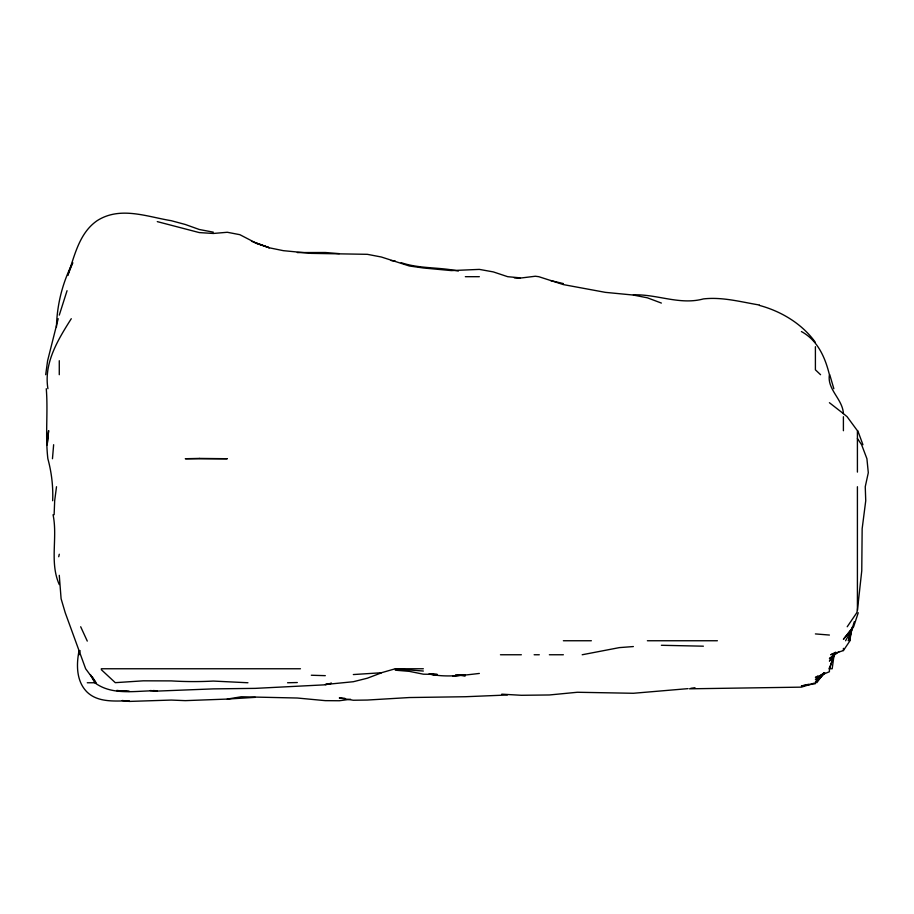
<?xml version="1.0" encoding="UTF-8"?>
<svg xmlns="http://www.w3.org/2000/svg" width="914" height="914" viewBox="0 0 914 914"><rect width="100%" height="100%" fill="white"/><g stroke="black" fill="none" stroke-linecap="round" stroke-linejoin="round"><path stroke-width="1.37" d="M54.12 514.731L54.68 500.735L56.508 486.728M56.451 327.098C56.976 304.728 62.495 282.597 72.754 262.684L67.727 275.422C74.594 255.966 79.05 233.15 97.124 220.685C120.18 205.958 146.766 216.687 171.192 220.685L185.291 224.478L199.298 229.494L213.305 232.156M52.464 458.725L53.64 444.718M850.911 632.351L849.997 640.748L843.405 650.551L830.677 654.755L835.773 652.173M847.221 626.753L856.772 612.746L857.412 610.244L861.765 570.747L862.153 528.738L865.741 500.735L865.25 486.728L868.3 472.721L866.918 458.725L861.605 444.718L857.412 438.503M45.7 374.706L47.608 360.71L58.188 318.7M850.671 632.351L849.392 640.748L852.476 626.753M854.316 621.657L848.341 640.748L851.722 629.3M79.015 650.939C76.216 665.015 76.33 681.581 87.276 692.275C98.404 702.775 115.175 700.958 129.285 700.821M58.736 556.74L59.273 554.238M858.246 612.746L853.63 626.753L843.405 639.332L853.265 626.753L845.61 640.748M59.273 315.113L67.053 290.698M829.409 668.762L834.116 654.755L832.186 668.762L829.409 668.762L834.345 654.755M71.269 318.7C58.108 339.551 43.621 362.927 47.916 388.713M833.808 654.755L829.409 661.13L834.402 654.755L829.409 658.571L839.258 651.522M816.785 682.758L823.8 673.07M823.845 673.469L815.402 682.758L820.715 676.303M815.402 682.758L824.782 672.761M815.402 681.958L824.302 673.469M823.914 672.955L815.402 679.673L824.017 672.955M817.733 676.029L815.402 677.491L829.409 671.733L829.409 667.54M381.332 672.887L367.325 678.211L353.33 681.718L325.315 684.506L331.394 683.261M814.134 683.158L801.407 687.145L689.385 688.813M423.342 668.762L395.328 668.762L381.332 672.761L353.33 674.555M331.394 683.341L325.315 684.803L255.303 688.368L213.305 688.882L157.288 691.087L150.284 690.538M809.039 684.209L801.407 685.957L815.402 683.683M122.282 700.49L129.285 701.426L171.295 700.067L185.291 700.638L227.3 699.073L241.307 696.765L297.313 698.022L325.315 700.65L339.323 700.752L350.519 699.256M690.778 688.311L694.983 687.728M582.195 654.755L619.372 647.615L633.368 646.552M479.347 673.435C462.644 675.412 445.586 677.628 428.94 673.984M687.979 688.642L633.368 693.28L577.362 692.264L549.36 694.971L521.357 695.291L501.752 694.16M101.283 669.654L115.278 682.667L143.292 680.827L171.295 680.896A365.257 365.257 0 0 0 213.305 681.067L247.945 682.758M227.3 699.073L255.303 697.336M287.556 682.758L297.313 682.541M297.313 252.572L325.315 252.504L339.323 253.646M703.38 646.187L661.382 645.284M507.35 694.994L465.34 696.731L409.335 697.542L367.325 700.044L353.33 700.25L339.323 697.953L344.921 698.33M465.34 276.691L479.347 276.691M563.367 640.748L591.369 640.748M647.375 640.748L717.387 640.748M500.449 654.755L521.357 654.755M534.13 654.755L539.294 654.755M549.36 654.755L563.367 654.755M101.283 668.762L300.455 668.762M87.276 682.758L95.444 682.758M311.32 675.24L325.315 675.663M395.328 668.865L423.342 671.036M153.095 690.55L157.288 690.778C136.529 690.447 112.696 696.102 94.805 682.758L90.417 674.589M633.368 294.856C657.006 294 679.867 305.345 703.38 298.924C722.277 296.742 740.888 301.94 759.397 305.013M514.354 277.902L519.952 278.279M815.402 633.916L829.409 635.047M395.328 670.191L409.335 671.356L423.342 674.189L437.338 674.475L433.133 674.098M455.538 674.932L465.34 675.766L458.348 675.035M430.334 674.155L437.338 675.08L430.334 674.064M391.135 260.547L395.328 261.13M458.348 271.081C439.428 266.957 419.72 268.967 401.2 262.684M157.288 221.622L199.298 232.59L213.305 233.47L227.3 232.27L239.856 234.681L255.303 242.69L269.31 247.797L283.317 250.665L311.32 253.372L367.325 254.321L381.332 257.005L409.335 265.985L423.342 267.985L451.345 270.59L479.347 269.39L493.354 271.915L507.681 276.691L521.357 277.959L535.353 276.234L538.792 276.691L563.367 284.597L605.365 292.354L633.368 295.062L647.375 297.815L661.382 303.071M550.628 280.541L563.367 283.591M759.397 305.402C781.093 311.24 802.241 323.819 815.402 342.43M255.303 243.044L269.31 247.74L251.487 241.262M801.407 331.553C817.699 340.294 825.239 357.614 829.409 374.706C826.987 389.615 842.708 399.087 843.405 413.631L847.107 416.715L857.412 430.723L857.412 472.104M829.409 402.708L843.405 413.631M820.566 374.706L815.402 369.816L815.402 346.703M87.276 641.091L80.683 626.753M92.36 676.931L95.993 682.758L85.642 668.762L65.237 612.746L61.101 598.75L59.273 575.317M857.778 430.723L862.93 444.718M829.741 374.706L833.842 388.713M59.273 584.56C49.31 562.179 57.879 537.889 53.058 514.731M46.271 388.713C48.168 412.031 45.14 435.395 47.859 458.725C51.595 472.401 53.252 486.556 52.669 500.735M857.412 486.728L857.412 610.244M843.405 416.715L843.405 430.723M843.405 648.357L843.405 650.551M59.273 360.71L59.273 374.706M48.613 430.723L47.185 444.718L48.613 430.723M79.701 650.551L79.164 654.755L79.758 650.551M465.34 674.978L452.738 675.812L465.34 674.989M199.298 458.417L185.291 458.725L227.3 458.725L199.298 458.417M129.285 691.372L116.684 690.527L129.285 691.407"/></g></svg>
